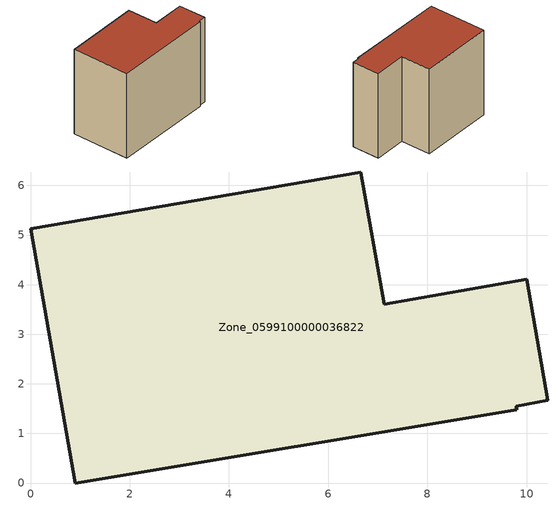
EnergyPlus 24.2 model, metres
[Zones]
Zone_0599100000036822
 floor ground (C_G): 0,5.13 6.66,6.27 7.13,3.6 10,4.11 10.43,1.67 9.79,1.55 9.8,1.47 0.9,0 z0
 wall outside (C_F): 6.66,6.27 0,5.13 0.9,0 9.8,1.47 9.79,1.55 10.43,1.67 10,4.11 7.13,3.6 6.66,6.27 z0:8
 roof outside (C_R): 0,5.13 0.9,0 9.8,1.47 9.79,1.55 10.43,1.67 10,4.11 7.13,3.6 6.66,6.27 z8
[BUILDING]
Pand.0599100000036822: North Axis=0; Terrain=City; Loads Convergence Tolerance Value=0.04; Temperature Convergence Tolerance Value=0.4; Solar Distribution=FullExterior; Maximum Number of Warmup Days=25; Minimum Number of Warmup Days=1
[Site:Location]
Rotterdam.The.Hague.AP_ZH_NLD Design_Conditions: Latitude=51.96; Longitude=4.45; Time Zone=1; Elevation=-4.5
[SITE:GROUNDTEMPERATURE:BUILDINGSURFACE]
18, 18, 18, 18, 18, 18, 18, 18, 18, 18, 18, 18
[MATERIAL] Thermal Absorptance=0.9; Solar Absorptance=0.7; Visible Absorptance=0.7
Name | Roughness | Thickness | Conductivity | Density | Specific Heat
G.TC.1946 | MediumSmooth | 0.15 | 1 | 540 | 1210
F.TC.1946 | Rough | 0.3 | 0.857143 | 1920 | 840
R.TC.1946 | MediumRough | 0.2 | 0.909091 | 1500 | 1000
[CONSTRUCTION]
C_G: G.TC.1946
C_F: F.TC.1946
C_R: R.TC.1946
[ZONE]
Zone_0599100000036822: Type=1; Multiplier=1; Ceiling Height=Autocalculate; Volume=Autocalculate; Floor Area=autocalculate; Part of Total Floor Area=Yes
[ZONEINFILTRATION:DESIGNFLOWRATE]
Infil_Zone_0599100000036822: Zone or ZoneList or Space or SpaceList=Zone_0599100000036822; Schedule=AlwaysOn; Design Flow Rate Calculation Method=Flow/Area; Flow Rate per Floor Area=0.003; Constant Term Coefficient=1; Temperature Term Coefficient=0; Velocity Term Coefficient=0; Velocity Squared Term Coefficient=0
[HVACTEMPLATE:ZONE:IDEALLOADSAIRSYSTEM]
Zone_0599100000036822: Maximum Heating Supply Air Temperature=50; Minimum Cooling Supply Air Temperature=13; Maximum Heating Supply Air Humidity Ratio=0.0156; Minimum Cooling Supply Air Humidity Ratio=0.0077; Heating Limit=NoLimit; Cooling Limit=NoLimit; Dehumidification Control Type=ConstantSensibleHeatRatio; Cooling Sensible Heat Ratio=0.7; Dehumidification Setpoint=60; Humidification Control Type=None; Humidification Setpoint=30; Outdoor Air Method=None; Outdoor Air Flow Rate per Person=0.00944; Outdoor Air Flow Rate per Zone Floor Area=0; Outdoor Air Flow Rate per Zone=0; Demand Controlled Ventilation Type=None; Outdoor Air Economizer Type=NoEconomizer; Heat Recovery Type=None; Sensible Heat Recovery Effectiveness=0.7; Latent Heat Recovery Effectiveness=0.65
[ZONECONTROL:THERMOSTAT]
ThermostatControl_Zone_0599100000036822: Zone or ZoneList=Zone_0599100000036822; Control Type Schedule=DualSetpointControlType; Control 1=Thermostat_Zone_0599100000036822; Temperature Difference Between Cutout And Setpoint=0
[THERMOSTATSETPOINT:DUALSETPOINT]
Thermostat_Zone_0599100000036822: Heating Setpoint Temperature Schedule=HeatingSetpoint_Zone_0599100000036822; Cooling Setpoint Temperature Schedule=CoolingSetpoint_Zone_0599100000036822
[SCHEDULE:COMPACT]
HeatingSetpoint_Zone_0599100000036822: Through: 12/31, For: AllDays, Until: 24:00, 21
CoolingSetpoint_Zone_0599100000036822: Through: 12/31, For: AllDays, Until: 24:00, 24
DualSetpointControlType: Through: 12/31, For: AllDays, Until: 24:00, 4
AlwaysOn: Through: 12/31, For: AllDays, Until: 24:00, 1
